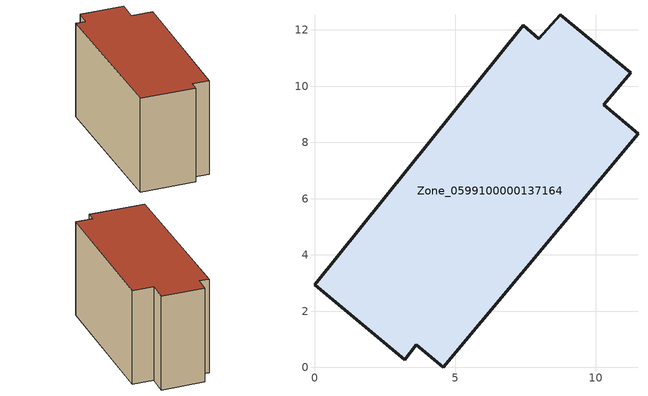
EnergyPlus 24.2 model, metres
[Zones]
Zone_0599100000137164
 floor ground (C_G): 3.21,0.27 0,2.94 7.43,12.16 7.98,11.69 8.75,12.55 11.25,10.48 10.28,9.34 11.51,8.32 4.58,0 3.63,0.8 z0
 wall outside (C_F): 10.28,9.34 11.25,10.48 8.75,12.55 7.98,11.69 7.43,12.16 0,2.94 3.21,0.27 3.63,0.8 4.58,0 11.51,8.32 10.28,9.34 z0:7.39
 roof outside (C_R): 4.58,0 11.51,8.32 10.28,9.34 11.25,10.48 8.75,12.55 7.98,11.69 7.43,12.16 0,2.94 3.21,0.27 3.63,0.8 z7.39
[BUILDING]
Pand.0599100000137164: North Axis=0; Terrain=City; Loads Convergence Tolerance Value=0.04; Temperature Convergence Tolerance Value=0.4; Solar Distribution=FullExterior; Maximum Number of Warmup Days=25; Minimum Number of Warmup Days=1
[Site:Location]
Rotterdam.The.Hague.AP_ZH_NLD Design_Conditions: Latitude=51.96; Longitude=4.45; Time Zone=1; Elevation=-4.5
[SITE:GROUNDTEMPERATURE:BUILDINGSURFACE]
18, 18, 18, 18, 18, 18, 18, 18, 18, 18, 18, 18
[MATERIAL] Thermal Absorptance=0.9; Solar Absorptance=0.7; Visible Absorptance=0.7
Name | Roughness | Thickness | Conductivity | Density | Specific Heat
G.TI.1946 | MediumSmooth | 0.15 | 1 | 540 | 1210
F.TI.1946 | Rough | 0.3 | 0.857143 | 1920 | 840
R.TI.1946 | MediumRough | 0.2 | 0.1 | 1500 | 1000
[CONSTRUCTION]
C_G: G.TI.1946
C_F: F.TI.1946
C_R: R.TI.1946
[ZONE]
Zone_0599100000137164: Type=1; Multiplier=1; Ceiling Height=Autocalculate; Volume=Autocalculate; Floor Area=autocalculate; Part of Total Floor Area=Yes
[ZONEINFILTRATION:DESIGNFLOWRATE]
Infil_Zone_0599100000137164: Zone or ZoneList or Space or SpaceList=Zone_0599100000137164; Schedule=AlwaysOn; Design Flow Rate Calculation Method=Flow/Area; Flow Rate per Floor Area=0.003; Constant Term Coefficient=1; Temperature Term Coefficient=0; Velocity Term Coefficient=0; Velocity Squared Term Coefficient=0
[HVACTEMPLATE:ZONE:IDEALLOADSAIRSYSTEM]
Zone_0599100000137164: Maximum Heating Supply Air Temperature=50; Minimum Cooling Supply Air Temperature=13; Maximum Heating Supply Air Humidity Ratio=0.0156; Minimum Cooling Supply Air Humidity Ratio=0.0077; Heating Limit=NoLimit; Cooling Limit=NoLimit; Dehumidification Control Type=ConstantSensibleHeatRatio; Cooling Sensible Heat Ratio=0.7; Dehumidification Setpoint=60; Humidification Control Type=None; Humidification Setpoint=30; Outdoor Air Method=None; Outdoor Air Flow Rate per Person=0.00944; Outdoor Air Flow Rate per Zone Floor Area=0; Outdoor Air Flow Rate per Zone=0; Demand Controlled Ventilation Type=None; Outdoor Air Economizer Type=NoEconomizer; Heat Recovery Type=None; Sensible Heat Recovery Effectiveness=0.7; Latent Heat Recovery Effectiveness=0.65
[ZONECONTROL:THERMOSTAT]
ThermostatControl_Zone_0599100000137164: Zone or ZoneList=Zone_0599100000137164; Control Type Schedule=DualSetpointControlType; Control 1=Thermostat_Zone_0599100000137164; Temperature Difference Between Cutout And Setpoint=0
[THERMOSTATSETPOINT:DUALSETPOINT]
Thermostat_Zone_0599100000137164: Heating Setpoint Temperature Schedule=HeatingSetpoint_Zone_0599100000137164; Cooling Setpoint Temperature Schedule=CoolingSetpoint_Zone_0599100000137164
[SCHEDULE:COMPACT]
HeatingSetpoint_Zone_0599100000137164: Through: 12/31, For: AllDays, Until: 24:00, 21
CoolingSetpoint_Zone_0599100000137164: Through: 12/31, For: AllDays, Until: 24:00, 24
DualSetpointControlType: Through: 12/31, For: AllDays, Until: 24:00, 4
AlwaysOn: Through: 12/31, For: AllDays, Until: 24:00, 1
